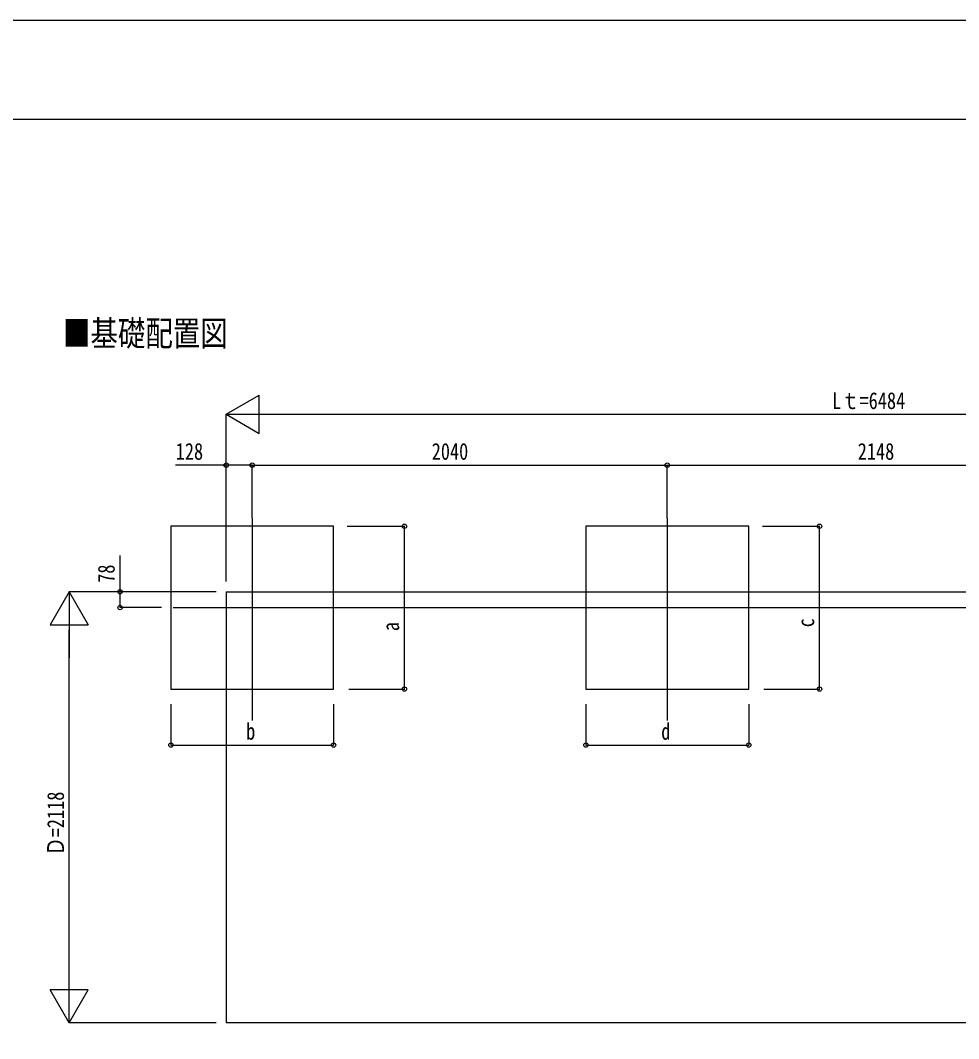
# Model space of a CAD drawing. Units: millimetres, scale not verified. Extents: x -10512 to 10512, y -7425 to 7425.
# Drawn here: x -5171 to -559, y 2422 to 7425 of the extents above; entities that cross this region are included whole.
import ezdxf
from ezdxf.enums import TextEntityAlignment as Align

# ---------------------------------------------------------------- set-up
doc = ezdxf.new("R2010")
doc.units = ezdxf.units.MM
doc.header["$LTSCALE"] = 30
for name, color, linetype in [('0-2_USER1', 3, 'Continuous'), ('0-3_YKK_12', 2, 'Continuous'), ('0-5_YKK_A1', 4, 'Continuous'), ('0-6_YKK_D', 6, 'Continuous'), ('0-7_YKK_ZWAK', 7, 'Continuous')]:
    doc.layers.add(name, color=color, linetype=linetype)
doc.styles.add('ＭＳ ゴシック', font='')
doc.styles.get('ＭＳ ゴシック').set_extended_font_data('MS Gothic')

msp = doc.modelspace()

# ---------------------------------------------------------------- linework, layer by layer
at = {"layer": '0-3_YKK_12'}
for p, q in [((-4030.97, 4979.9), (-4030.97, 3984.73)), ((-1990.97, 4979.9), (-1990.97, 3984.73)), ((-4419.93, 4539.81), (-1816.83, 4539.81)), ((-2271.93, 4539.81), (2479.17, 4539.81))]:
    msp.add_line(p, q, dxfattribs=at)
at = {"layer": '0-5_YKK_A1'}
for p, q in [((-4158.97, 4617.61), (2325.03, 4617.61)), ((-4158.97, 4617.61), (-4158.97, 2499.23)), ((2325.03, 2499.23), (-4158.97, 2499.23))]:
    msp.add_line(p, q, dxfattribs=at)
for points in [[(-4430.97, 4139.81), (-3630.97, 4139.81), (-3630.97, 4939.81), (-4430.97, 4939.81)], [(-2390.97, 4139.81), (-1590.97, 4139.81), (-1590.97, 4939.81), (-2390.97, 4939.81)]]:
    msp.add_lwpolyline(points, close=True, dxfattribs=at)
at = {"layer": '0-6_YKK_D'}
for p, q in [((-4158.97, 5489.81), (-3996.59, 5583.56)), ((-3996.59, 5396.06), (-3996.59, 5583.56)), ((-4158.97, 4667.61), (-4158.97, 5490.81)), ((-4158.97, 5489.81), (-3996.59, 5396.06)), ((-4158.97, 5489.81), (-3834.21, 5489.81)), ((-3971.47, 5489.81), (2137.53, 5489.81)), ((-4158.97, 4667.61), (-4158.97, 5240.81)), ((-4030.97, 4980.9), (-4030.97, 5240.81)), ((-4030.97, 4980.9), (-4030.97, 5240.81)), ((-4030.97, 5239.81), (-1990.97, 5239.81)), ((-1990.97, 4979.9), (-1990.97, 5240.81)), ((-1990.97, 4979.9), (-1990.97, 5240.81)), ((-1990.97, 5239.81), (157.03, 5239.81)), ((-3563.81, 4939.81), (-3281.86, 4939.81)), ((-3282.86, 4139.81), (-3282.86, 4939.81)), ((-1523.81, 4939.81), (-1241.86, 4939.81)), ((-1242.86, 4139.81), (-1242.86, 4939.81)), ((-4930.97, 4617.61), (-5024.72, 4455.23)), ((-4208.97, 4617.61), (-4931.97, 4617.61)), ((-4930.97, 4617.61), (-4837.22, 4455.23)), ((-4930.97, 4617.61), (-4930.97, 4292.85)), ((-4208.97, 4617.61), (-4681.97, 4617.61)), ((-4477.41, 4539.81), (-4681.97, 4539.81)), ((-5024.72, 4455.23), (-4837.22, 4455.23)), ((-4930.97, 2686.73), (-4930.97, 4430.11)), ((-3555.97, 4139.81), (-3281.86, 4139.81)), ((-1515.97, 4139.81), (-1241.86, 4139.81)), ((-4430.97, 4065.62), (-4430.97, 3863.81)), ((-3630.97, 4065.8), (-3630.97, 3863.81)), ((-2390.97, 4065.62), (-2390.97, 3863.81)), ((-1590.97, 4065.8), (-1590.97, 3863.81)), ((-4430.97, 3864.81), (-3630.97, 3864.81)), ((-2390.97, 3864.81), (-1590.97, 3864.81)), ((-4930.97, 2499.23), (-4930.97, 2823.99)), ((-4930.97, 2499.23), (-5024.72, 2661.61)), ((-4837.22, 2661.61), (-5024.72, 2661.61)), ((-4930.97, 2499.23), (-4837.22, 2661.61)), ((-4208.97, 2499.23), (-4931.97, 2499.23))]:
    msp.add_line(p, q, dxfattribs=at)
for points in [[(-4030.97, 5239.81), (-4158.97, 5239.81), (-4408.8, 5239.81)], [(-4680.97, 4539.81), (-4680.97, 4617.61), (-4680.97, 4795.45)]]:
    msp.add_lwpolyline(points, dxfattribs=at)
for centre in [(-4158.97, 5239.81), (-4030.97, 5239.81), (-4030.97, 5239.81), (-1990.97, 5239.81), (-1990.97, 5239.81), (-3282.86, 4939.81), (-1242.86, 4939.81), (-4680.97, 4617.61), (-4680.97, 4539.81), (-3282.86, 4139.81), (-1242.86, 4139.81), (-4430.97, 3864.81), (-3630.97, 3864.81), (-2390.97, 3864.81), (-1590.97, 3864.81)]:
    msp.add_circle(centre, 10.62, dxfattribs=at)
at = {"layer": '0-7_YKK_ZWAK'}
msp.add_line((9737.55, 6937.5), (-9762.45, 6937.5), dxfattribs=at)
msp.add_lwpolyline([(-10512.5, -7425), (10512.5, -7425), (10512.5, 7425), (-10512.5, 7425)], close=True, dxfattribs=at)

# ---------------------------------------------------------------- texts
at = {"layer": '0-2_USER1', "style": 'ＭＳ ゴシック', "width": 0.8}
msp.add_text('■基礎配置図', height=123.7, dxfattribs=at).set_placement((-4961.41, 5788.46), align=Align.BOTTOM_LEFT)
at = {"layer": '0-6_YKK_D', "style": 'ＭＳ ゴシック', "width": 0.8}
for s, p in [('Lｔ=6484', (-1180.97, 5490.81)), ('128', (-4407.13, 5241.48)), ('2040', (-3148.97, 5241.48)), ('2148', (-1054.97, 5241.48)), ('b', (-4060.97, 3866.15)), ('d', (-2020.97, 3866.15))]:
    msp.add_text(s, height=82.48, dxfattribs=at).set_placement(p, align=Align.BOTTOM_LEFT)
for s, p in [('78', (-4682.63, 4661.78)), ('a', (-3284.53, 4424.29)), ('c', (-1244.53, 4442.85)), ('Ｄ=2118', (-4931.97, 3321.42))]:
    msp.add_text(s, height=82.48, rotation=90, dxfattribs=at).set_placement(p, align=Align.BOTTOM_LEFT)

doc.saveas('drawing.dxf')
